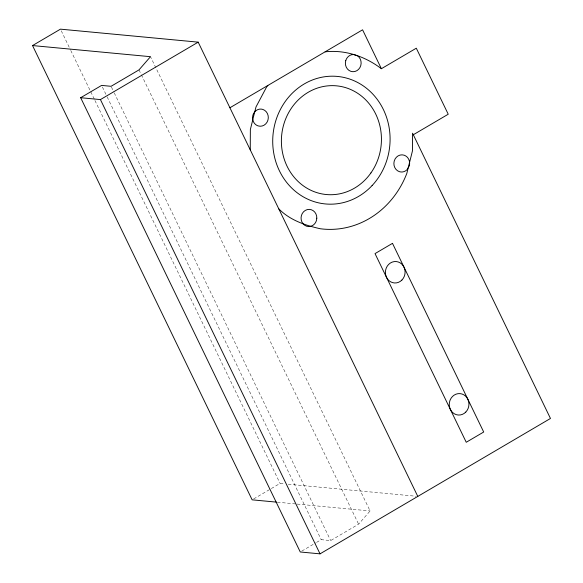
<?xml version="1.0" encoding="UTF-8"?>
<svg xmlns="http://www.w3.org/2000/svg" width="583" height="583" viewBox="0 0 583 583"><rect width="100%" height="100%" fill="white"/><g stroke="black" fill="none" stroke-linecap="round" stroke-linejoin="round"><path stroke-width="0.44" stroke-dasharray="2.92 2.19" d="M316.554 542.409L321.211 539.676L330.67 540.572L358.596 524.161L370.096 510.956L150.494 56.689M253.685 498.917L280.066 483.416L284.599 483.846M301.819 551.073L315.782 542.868M288.221 484.189L415.978 496.242M277.348 502.203L296.259 503.989M297.155 504.076L370.096 510.956M138.994 69.894L140.977 73.99M141.377 74.813L358.596 524.161M111.462 87.122L113.838 92.041M114.239 92.865L330.67 540.572M102.404 87.049L106.762 96.071M107.163 96.887L321.211 539.676M61.259 30.79L70.375 49.65M70.769 50.466L94.555 99.671M94.949 100.487L280.066 483.416"/><path stroke-width="0.87" d="M250.253 149.846L250.355 129.513L252.789 119.785M252.745 119.661A8.599 7.871 -84.6 0 1 253.78 113.168L255.106 111.426A8.599 7.871 -84.6 0 1 262.795 109.415L264.66 110.325A8.599 7.871 -84.6 0 1 267.954 120.083A8.599 7.871 -84.6 0 1 260.105 126.234L258.08 125.884A8.599 7.871 -84.6 0 1 253.452 121.752L252.745 119.661L255.995 106.959L266.774 86.663L267.881 85.453M276.451 502.123L252.133 499.828L32.531 45.561L60.464 29.15L198.191 42.151L417.792 496.417M278.798 208.882C289.955 220.155 305.149 225.344 320.286 228.747A89.265 81.744 -84.6 0 0 406.817 173.413L412.465 150.851L412.553 133.179L550.469 418.463L320.031 553.85L300.267 551.984L80.665 97.718L101.61 85.41L111.069 86.299L138.994 69.894L150.494 56.689L32.531 45.561M80.665 97.718L100.429 99.584L198.191 42.151M229.913 107.76L362.582 29.813L381.384 68.714L416.298 48.2L448.225 114.232L413.311 134.746M325.103 51.836C345.304 49.548 365.41 56.529 381.384 68.714M100.429 99.584L320.031 553.85M316.802 218.195L316.452 220.41A8.599 7.871 -84.6 0 1 312.583 225.519L310.652 226.321A8.599 7.871 -84.6 0 1 301.418 215.535L302.278 213.487A8.599 7.871 -84.6 0 1 311.293 209.734A8.599 7.871 -84.6 0 1 316.802 218.195M345.741 60.676L345.391 62.891A8.599 7.871 -84.6 0 0 350.9 71.352A8.599 7.871 -84.6 0 0 359.915 67.599L360.775 65.551A8.599 7.871 -84.6 0 0 357.481 55.786L353.589 54.525L351.542 54.758A8.599 7.871 -84.6 0 0 345.741 60.676M409.63 163.655L409.273 165.871L407.087 169.66A8.599 7.871 -84.6 0 1 399.399 171.672L397.533 170.761A8.599 7.871 -84.6 0 1 394.239 161.003A8.599 7.871 -84.6 0 1 402.088 154.845L404.114 155.195A8.599 7.871 -84.6 0 1 409.448 161.425L409.63 163.655M392.49 243.351L375.029 253.605L466.24 442.271L483.693 432.018L392.49 243.351M370.934 172.911A54.583 49.985 -84.6 0 0 338.213 86.029A54.583 49.985 -84.6 0 0 285.087 161.608A54.583 49.985 -84.6 0 0 370.934 172.911M465.759 412.101A10.742 9.838 -84.6 0 0 462.042 394.021A10.742 9.838 -84.6 0 0 449.486 406.832A10.742 9.838 -84.6 0 0 465.759 412.101M401.913 280.037A10.742 9.838 -84.6 0 0 398.196 261.956A10.742 9.838 -84.6 0 0 385.64 274.761A10.742 9.838 -84.6 0 0 401.913 280.037M372.092 185.569A64.043 58.643 -84.6 0 0 347.701 78.421A64.043 58.643 -84.6 0 0 274.425 156.557A64.043 58.643 -84.6 0 0 372.092 185.569"/></g></svg>
